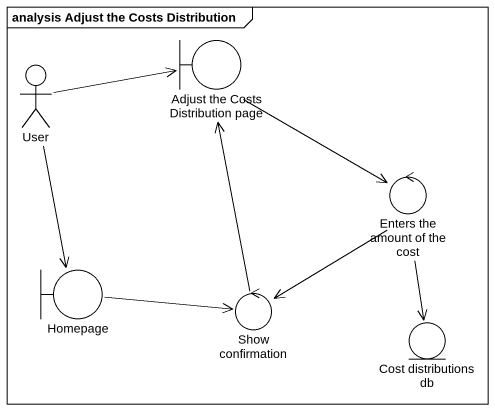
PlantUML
@startuml
mainframe analysis Adjust the Costs Distribution
actor User
boundary "Adjust the Costs Distribution page" as Adjust_the_Costs
control "Enters the amount of the cost" as Enters_the_amount_of_the
boundary Homepage
control "Show confirmation" as Show_confirmation
entity "Cost distributions db" as Cost_distributions_db
User -right-> Adjust_the_Costs
User --> Homepage
Adjust_the_Costs --> Enters_the_amount_of_the
Enters_the_amount_of_the --> Show_confirmation
Enters_the_amount_of_the --> Cost_distributions_db
Homepage -right-> Show_confirmation
Show_confirmation -up-> Adjust_the_Costs
@enduml
